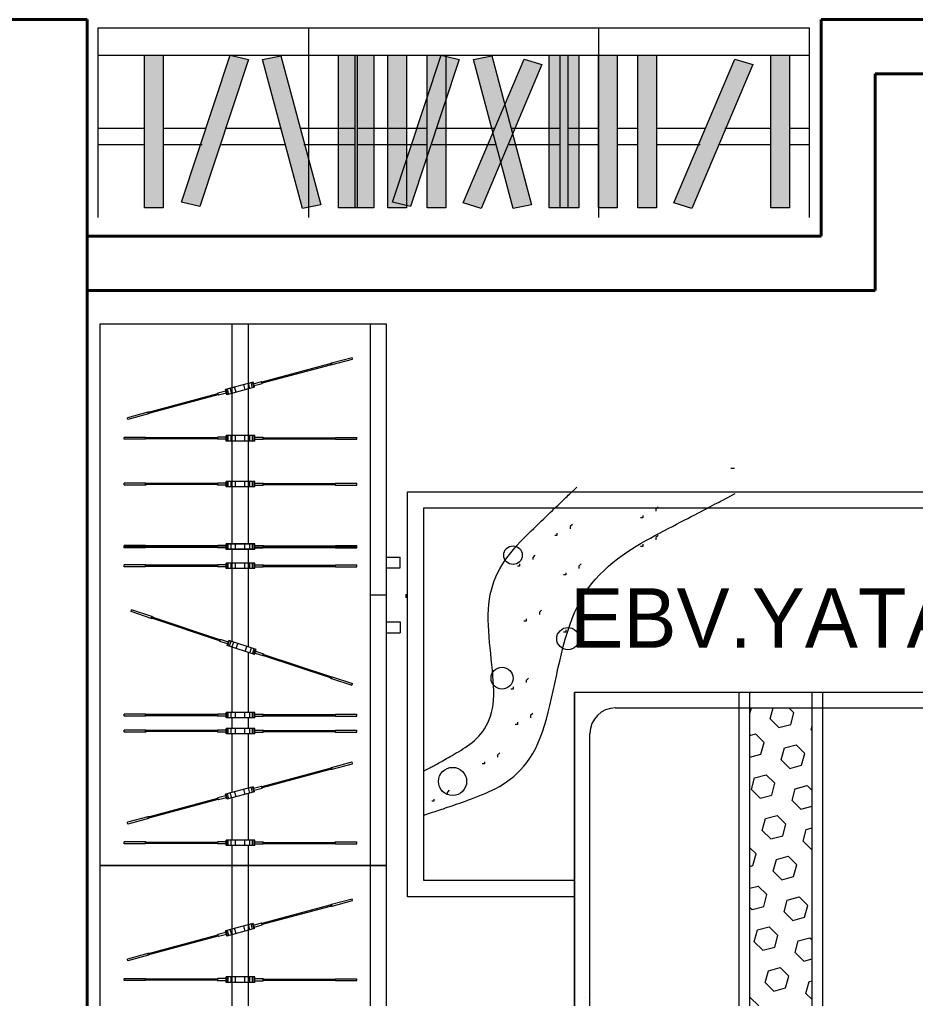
# Model space of a CAD drawing. Header units: millimetres. Extents: x 27 to 3754, y 31 to 1224.
# Drawn here: x 2116.7 to 2282.2, y 407.2 to 588 of the extents above; entities that cross this region are included whole.
import ezdxf

# ---------------------------------------------------------------- set-up
doc = ezdxf.new("R2010")
doc.units = ezdxf.units.MM
for name, color, linetype, lineweight in [('duvar_40', 255, 'Continuous', 40), ('forniture', 253, 'Continuous', 9), ('TEF', 253, 'Continuous', 13), ('yazı', 255, 'Continuous', 20)]:
    doc.layers.add(name, color=color, linetype=linetype, lineweight=lineweight)
doc.styles.get("Standard").update_dxf_attribs({"font": 'EtrFont'})

# ---------------------------------------------------------------- blocks, each defined once
blk = doc.blocks.new('uytr')
at = {"layer": 'TEF'}
for points in [[(5794.01, 9837.89), (5797.47, 9837.89), (5797.47, 9809.64), (5794.01, 9809.64)], [(5809.89, 9837.87), (5813.25, 9837.06), (5804.24, 9809.89), (5800.88, 9810.7)], [(5815.86, 9837.09), (5819.25, 9837.75), (5826.61, 9810.22), (5823.22, 9809.56)], [(5829.87, 9837.89), (5833.32, 9837.89), (5833.32, 9809.64), (5829.87, 9809.64)], [(5838.99, 9837.89), (5842.44, 9837.89), (5842.44, 9809.64), (5838.99, 9809.64)], [(5846.25, 9837.89), (5849.7, 9837.89), (5849.7, 9809.64), (5846.25, 9809.64)], [(5856.2, 9809.57), (5852.9, 9810.59), (5864.15, 9837.14), (5867.45, 9836.12)], [(5870.82, 9837.89), (5874.28, 9837.89), (5874.28, 9809.64), (5870.82, 9809.64)]]:
    blk.add_hatch(color=46, dxfattribs=at).paths.add_polyline_path(points)
for p, q in [((5785.45, 9807.89), (5785.45, 9842.89)), ((5785.45, 9842.89), (5877.95, 9842.89)), ((5877.95, 9807.89), (5877.95, 9842.89)), ((5785.45, 9837.89), (5877.95, 9837.89)), ((5785.45, 9824.39), (5794.01, 9824.39)), ((5797.47, 9824.39), (5805.41, 9824.39)), ((5808.96, 9824.39), (5819.33, 9824.39)), ((5822.85, 9824.39), (5829.87, 9824.39)), ((5833.32, 9824.39), (5838.99, 9824.39)), ((5842.44, 9824.39), (5846.25, 9824.39)), ((5849.7, 9824.39), (5858.69, 9824.39)), ((5862.3, 9824.39), (5870.82, 9824.39)), ((5874.28, 9824.39), (5877.95, 9824.39)), ((5785.45, 9821.39), (5794.01, 9821.39)), ((5797.47, 9821.39), (5804.68, 9821.39)), ((5808.24, 9821.39), (5819.92, 9821.39)), ((5823.44, 9821.39), (5829.87, 9821.39)), ((5833.32, 9821.39), (5838.99, 9821.39)), ((5842.44, 9821.39), (5846.25, 9821.39)), ((5849.7, 9821.39), (5857.77, 9821.39)), ((5861.38, 9821.39), (5870.82, 9821.39)), ((5874.28, 9821.39), (5877.95, 9821.39))]:
    blk.add_line(p, q, dxfattribs=at)
at = {"layer": 'TEF', "flags": 128}
for points in [[(5794.01, 9837.89), (5797.47, 9837.89), (5797.47, 9809.64), (5794.01, 9809.64)], [(5809.89, 9837.87), (5813.25, 9837.06), (5804.24, 9809.89), (5800.88, 9810.7)], [(5815.86, 9837.09), (5819.25, 9837.75), (5826.61, 9810.22), (5823.22, 9809.56)], [(5829.87, 9837.89), (5833.32, 9837.89), (5833.32, 9809.64), (5829.87, 9809.64)], [(5838.99, 9837.89), (5842.44, 9837.89), (5842.44, 9809.64), (5838.99, 9809.64)], [(5846.25, 9837.89), (5849.7, 9837.89), (5849.7, 9809.64), (5846.25, 9809.64)], [(5856.2, 9809.57), (5852.9, 9810.59), (5864.15, 9837.14), (5867.45, 9836.12)], [(5870.82, 9837.89), (5874.28, 9837.89), (5874.28, 9809.64), (5870.82, 9809.64)]]:
    blk.add_lwpolyline(points, close=True, dxfattribs=at)
blk = doc.blocks.new('dolap6')
at = {"layer": 'forniture'}
for p, q in [((707502.678039, 292791.852257), (707502.678039, 292738.852257)), ((707602.678039, 292791.852257), (707502.678039, 292791.852257)), ((707602.678039, 292738.852257), (707602.678039, 292791.852257)), ((707506.695659, 292787.360273), (707507.036229, 292787.360273)), ((707506.695659, 292783.418427), (707506.695659, 292787.360273)), ((707507.036229, 292783.418427), (707507.036229, 292787.360273)), ((707527.354844, 292787.360273), (707527.695414, 292787.360273)), ((707527.354844, 292783.418427), (707527.354844, 292787.360273)), ((707527.695413, 292783.418427), (707527.695413, 292787.360273)), ((707530.286391, 292787.360273), (707530.626961, 292787.360273)), ((707530.286391, 292783.418427), (707530.286391, 292787.360273)), ((707530.626961, 292783.418427), (707530.626961, 292787.360273)), ((707557.881583, 292787.360273), (707558.222153, 292787.360273)), ((707557.881583, 292783.418427), (707557.881583, 292787.360273)), ((707558.222153, 292783.418427), (707558.222153, 292787.360273)), ((707561.371596, 292787.360273), (707561.712166, 292787.360273)), ((707561.371596, 292783.418427), (707561.371596, 292787.360273)), ((707561.464372, 292787.360273), (707561.804942, 292787.360273)), ((707561.464372, 292783.418427), (707561.464372, 292787.360273)), ((707561.712166, 292783.418427), (707561.712166, 292787.360273)), ((707561.804942, 292783.418427), (707561.804942, 292787.360273)), ((707572.97526, 292787.360273), (707573.315829, 292787.360273)), ((707572.97526, 292783.418427), (707572.97526, 292787.360273)), ((707573.31583, 292783.418427), (707573.31583, 292787.360273)), ((707581.434974, 292787.360273), (707581.775544, 292787.360273)), ((707581.434974, 292783.418427), (707581.434974, 292787.360273)), ((707581.775544, 292783.418427), (707581.775544, 292787.360273)), ((707510.350441, 292786.659807), (707510.679374, 292786.748075)), ((707511.372082, 292782.852656), (707510.350441, 292786.659807)), ((707511.701015, 292782.940924), (707510.679374, 292786.748075)), ((707548.344636, 292782.336161), (707549.591157, 292786.075724)), ((707548.667729, 292782.228463), (707549.91425, 292785.968026)), ((707549.591157, 292786.075724), (707549.91425, 292785.968026)), ((707585.089757, 292786.659807), (707585.418689, 292786.748075)), ((707586.111397, 292782.852656), (707585.089757, 292786.659807)), ((707586.44033, 292782.940924), (707585.418689, 292786.748075)), ((707506.695659, 292783.418427), (707507.036229, 292783.418427)), ((707506.764545, 292783.142563), (707506.695659, 292783.418427)), ((707506.764545, 292783.142563), (707506.967343, 292783.142563)), ((707506.764545, 292770.135557), (707506.764545, 292783.142563)), ((707506.967343, 292783.142563), (707506.848394, 292783.142563)), ((707506.967343, 292783.142563), (707507.036229, 292783.418427)), ((707506.967343, 292770.135557), (707506.967343, 292783.142563)), ((707511.372082, 292782.852656), (707511.701015, 292782.940924)), ((707511.510112, 292782.604072), (707511.372082, 292782.852656)), ((707511.510112, 292782.604072), (707511.705981, 292782.656632)), ((707514.881245, 292770.041522), (707511.510112, 292782.604072)), ((707511.705981, 292782.656632), (707511.591096, 292782.625803)), ((707511.70598, 292782.656632), (707511.701015, 292782.940924)), ((707515.077114, 292770.094083), (707511.70598, 292782.656632)), ((707527.354844, 292783.418427), (707527.695414, 292783.418427)), ((707527.423729, 292783.142563), (707527.354844, 292783.418427)), ((707527.423729, 292770.135557), (707527.423729, 292783.142563)), ((707527.42373, 292783.142563), (707527.626528, 292783.142563)), ((707527.626528, 292783.142563), (707527.507579, 292783.142563)), ((707527.626528, 292783.142563), (707527.695413, 292783.418427)), ((707527.626528, 292770.135557), (707527.626528, 292783.142563)), ((707530.286391, 292783.418427), (707530.626961, 292783.418427)), ((707530.355277, 292783.142563), (707530.286391, 292783.418427)), ((707530.355277, 292783.142563), (707530.558075, 292783.142563)), ((707530.355277, 292770.135557), (707530.355277, 292783.142563)), ((707530.558075, 292783.142563), (707530.439126, 292783.142563)), ((707530.558075, 292783.142563), (707530.626961, 292783.418427)), ((707530.558075, 292770.135557), (707530.558075, 292783.142563)), ((707544.209574, 292769.71314), (707548.322751, 292782.052669)), ((707544.401965, 292769.64901), (707548.515142, 292781.988539)), ((707548.322751, 292782.052669), (707548.344636, 292782.336161)), ((707548.322751, 292782.052669), (707548.515142, 292781.988539)), ((707548.344636, 292782.33616), (707548.667729, 292782.228463)), ((707548.515142, 292781.988539), (707548.402297, 292782.026154)), ((707548.515142, 292781.988539), (707548.667729, 292782.228463)), ((707557.881583, 292783.418427), (707558.222153, 292783.418427)), ((707557.950469, 292783.142563), (707557.881583, 292783.418427)), ((707557.950469, 292783.142563), (707558.153267, 292783.142563)), ((707557.950469, 292770.135557), (707557.950469, 292783.142563)), ((707558.153267, 292783.142563), (707558.034318, 292783.142563)), ((707558.153267, 292783.142563), (707558.222153, 292783.418427)), ((707558.153267, 292770.135557), (707558.153267, 292783.142563)), ((707561.371596, 292783.418427), (707561.712166, 292783.418427)), ((707561.440482, 292783.142563), (707561.371596, 292783.418427)), ((707561.440482, 292783.142563), (707561.64328, 292783.142563)), ((707561.440482, 292770.135557), (707561.440482, 292783.142563)), ((707561.464372, 292783.418427), (707561.804942, 292783.418427)), ((707561.533258, 292783.142563), (707561.464372, 292783.418427)), ((707561.64328, 292783.142563), (707561.524331, 292783.142563)), ((707561.533258, 292783.142563), (707561.736056, 292783.142563)), ((707561.533258, 292770.135557), (707561.533258, 292783.142563)), ((707561.736056, 292783.142563), (707561.617107, 292783.142563)), ((707561.64328, 292783.142563), (707561.712166, 292783.418427)), ((707561.64328, 292770.135557), (707561.64328, 292783.142563)), ((707561.736056, 292783.142563), (707561.804942, 292783.418427)), ((707561.736056, 292770.135557), (707561.736056, 292783.142563)), ((707572.97526, 292783.418427), (707573.31583, 292783.418427)), ((707573.044146, 292783.142563), (707572.97526, 292783.418427)), ((707573.044146, 292783.142563), (707573.246944, 292783.142563)), ((707573.044146, 292770.135557), (707573.044146, 292783.142563)), ((707573.246944, 292783.142563), (707573.127995, 292783.142563)), ((707573.246944, 292783.142563), (707573.31583, 292783.418427)), ((707573.246944, 292770.135557), (707573.246944, 292783.142563)), ((707581.434974, 292783.418427), (707581.775544, 292783.418427)), ((707581.50386, 292783.142563), (707581.434974, 292783.418427)), ((707581.50386, 292783.142563), (707581.706658, 292783.142563)), ((707581.50386, 292770.135557), (707581.50386, 292783.142563)), ((707581.706658, 292783.142563), (707581.587709, 292783.142563)), ((707581.706658, 292783.142563), (707581.775544, 292783.418427)), ((707581.706658, 292770.135557), (707581.706658, 292783.142563)), ((707586.111397, 292782.852656), (707586.44033, 292782.940924)), ((707586.249427, 292782.604072), (707586.111397, 292782.852656)), ((707586.249427, 292782.604072), (707586.445296, 292782.656632)), ((707589.620561, 292770.041522), (707586.249427, 292782.604072)), ((707586.445296, 292782.656632), (707586.330411, 292782.625803)), ((707586.445296, 292782.656632), (707586.44033, 292782.940924)), ((707589.816429, 292770.094083), (707586.445296, 292782.656632)), ((707506.680627, 292770.033541), (707506.764545, 292770.135557)), ((707506.680627, 292770.033541), (707507.051261, 292770.033541)), ((707506.680627, 292768.508306), (707506.680627, 292770.033541)), ((707506.764545, 292770.135557), (707506.967343, 292770.135557)), ((707507.051261, 292770.033541), (707506.967343, 292770.135557)), ((707507.051261, 292768.508306), (707507.051261, 292770.033541)), ((707514.826635, 292769.921242), (707514.881245, 292770.041522)), ((707514.826635, 292769.921242), (707515.184605, 292770.017302)), ((707515.221943, 292768.448124), (707514.826635, 292769.921242)), ((707514.881245, 292770.041522), (707515.077114, 292770.094083)), ((707515.184605, 292770.017302), (707515.077114, 292770.094083)), ((707515.579912, 292768.544185), (707515.184605, 292770.017302)), ((707527.339811, 292770.033541), (707527.423729, 292770.135557)), ((707527.339811, 292770.033541), (707527.710446, 292770.033541)), ((707527.339811, 292768.508306), (707527.339811, 292770.033541)), ((707527.42373, 292770.135557), (707527.626528, 292770.135557)), ((707527.710446, 292770.033541), (707527.626528, 292770.135557)), ((707527.710446, 292768.508306), (707527.710446, 292770.033541)), ((707530.271359, 292770.033541), (707530.355277, 292770.135557)), ((707530.271359, 292770.033541), (707530.641993, 292770.033541)), ((707530.271359, 292768.508306), (707530.271359, 292770.033541)), ((707530.355277, 292770.135557), (707530.558075, 292770.135557)), ((707530.641993, 292770.033541), (707530.558075, 292770.135557)), ((707530.641993, 292768.508306), (707530.641993, 292770.033541)), ((707543.61538, 292768.195931), (707544.097702, 292769.642896)), ((707543.966995, 292768.078726), (707544.449317, 292769.525691)), ((707544.097702, 292769.642896), (707544.209574, 292769.71314)), ((707544.097702, 292769.642896), (707544.449317, 292769.525691)), ((707544.209574, 292769.71314), (707544.401965, 292769.64901)), ((707544.449317, 292769.525691), (707544.401965, 292769.64901)), ((707557.866551, 292770.033541), (707557.950469, 292770.135557)), ((707557.866551, 292770.033541), (707558.237185, 292770.033541)), ((707557.866551, 292768.508306), (707557.866551, 292770.033541)), ((707557.950469, 292770.135557), (707558.153267, 292770.135557)), ((707558.237185, 292770.033541), (707558.153267, 292770.135557)), ((707558.237185, 292768.508306), (707558.237185, 292770.033541)), ((707561.356564, 292770.033541), (707561.440482, 292770.135557)), ((707561.356564, 292770.033541), (707561.727198, 292770.033541)), ((707561.356564, 292768.508306), (707561.356564, 292770.033541)), ((707561.440482, 292770.135557), (707561.64328, 292770.135557)), ((707561.44934, 292770.033541), (707561.533258, 292770.135557)), ((707561.44934, 292770.033541), (707561.819974, 292770.033541)), ((707561.44934, 292768.508306), (707561.44934, 292770.033541)), ((707561.533258, 292770.135557), (707561.736056, 292770.135557)), ((707561.727198, 292770.033541), (707561.64328, 292770.135557)), ((707561.727198, 292768.508306), (707561.727198, 292770.033541)), ((707561.819974, 292770.033541), (707561.736056, 292770.135557)), ((707561.819974, 292768.508306), (707561.819974, 292770.033541)), ((707572.960227, 292770.033541), (707573.044146, 292770.135557)), ((707572.960227, 292770.033541), (707573.330862, 292770.033541)), ((707572.960227, 292768.508306), (707572.960227, 292770.033541)), ((707573.044146, 292770.135557), (707573.246944, 292770.135557)), ((707573.330862, 292770.033541), (707573.246944, 292770.135557)), ((707573.330862, 292768.508306), (707573.330862, 292770.033541)), ((707581.419942, 292770.033541), (707581.50386, 292770.135557)), ((707581.419942, 292770.033541), (707581.790576, 292770.033541)), ((707581.419942, 292768.508306), (707581.419942, 292770.033541)), ((707581.50386, 292770.135557), (707581.706658, 292770.135557)), ((707581.790576, 292770.033541), (707581.706658, 292770.135557)), ((707581.790576, 292768.508306), (707581.790576, 292770.033541)), ((707589.56595, 292769.921242), (707589.620561, 292770.041522)), ((707589.961258, 292768.448124), (707589.56595, 292769.921242)), ((707589.565951, 292769.921242), (707589.92392, 292770.017302)), ((707589.620561, 292770.041522), (707589.816429, 292770.094083)), ((707589.92392, 292770.017302), (707589.816429, 292770.094083)), ((707590.319228, 292768.544185), (707589.92392, 292770.017302)), ((707506.365944, 292763.21224), (707506.365944, 292768.508306)), ((707506.365944, 292768.508306), (707507.365944, 292768.508306)), ((707506.365944, 292768.508306), (707507.365944, 292768.508306)), ((707506.365944, 292768.401323), (707507.365944, 292768.401323)), ((707506.365944, 292768.103043), (707507.365944, 292768.103043)), ((707506.365944, 292767.590669), (707507.365944, 292767.590669)), ((707507.365944, 292763.21224), (707507.365944, 292768.508306)), ((707514.918013, 292768.366566), (707515.883842, 292768.625744)), ((707514.918013, 292768.366566), (707515.883842, 292768.625744)), ((707516.290638, 292763.251469), (707514.918013, 292768.366566)), ((707514.945741, 292768.263238), (707515.91157, 292768.522416)), ((707515.023048, 292767.975151), (707515.988878, 292768.234329)), ((707515.155844, 292767.480285), (707516.121674, 292767.739463)), ((707517.256468, 292763.510647), (707515.883842, 292768.625744)), ((707527.025129, 292768.508306), (707528.025129, 292768.508306)), ((707527.025129, 292768.508306), (707528.025129, 292768.508306)), ((707527.025129, 292763.21224), (707527.025129, 292768.508306)), ((707527.025129, 292768.401323), (707528.025129, 292768.401323)), ((707527.025129, 292768.103043), (707528.025129, 292768.103043)), ((707527.025129, 292767.590669), (707528.025129, 292767.590669)), ((707528.025129, 292763.21224), (707528.025129, 292768.508306)), ((707529.956676, 292763.21224), (707529.956676, 292768.508306)), ((707529.956676, 292768.508306), (707530.956676, 292768.508306)), ((707529.956676, 292768.508306), (707530.956676, 292768.508306)), ((707529.956676, 292768.401323), (707530.956676, 292768.401323)), ((707529.956676, 292768.103043), (707530.956676, 292768.103043)), ((707529.956676, 292767.590669), (707530.956676, 292767.590669)), ((707530.956676, 292763.21224), (707530.956676, 292768.508306)), ((707541.642083, 292763.271153), (707543.316846, 292768.295442)), ((707542.590766, 292762.954926), (707544.265529, 292767.979215)), ((707543.026664, 292767.424896), (707543.975347, 292767.108668)), ((707543.188691, 292767.910976), (707544.137374, 292767.594748)), ((707543.283015, 292768.193949), (707544.231698, 292767.877721)), ((707543.316846, 292768.295442), (707544.265529, 292767.979215)), ((707543.316846, 292768.295442), (707544.265529, 292767.979215)), ((707557.551868, 292768.508306), (707558.551868, 292768.508306)), ((707557.551868, 292768.508306), (707558.551868, 292768.508306)), ((707557.551868, 292763.21224), (707557.551868, 292768.508306)), ((707557.551868, 292768.401323), (707558.551868, 292768.401323)), ((707557.551868, 292768.103043), (707558.551868, 292768.103043)), ((707557.551868, 292767.590669), (707558.551868, 292767.590669)), ((707558.551868, 292763.21224), (707558.551868, 292768.508306)), ((707561.041881, 292768.508306), (707562.041881, 292768.508306)), ((707561.041881, 292768.508306), (707562.041881, 292768.508306)), ((707561.041881, 292763.21224), (707561.041881, 292768.508306)), ((707561.041881, 292768.401323), (707562.041881, 292768.401323)), ((707561.041881, 292768.103043), (707562.041881, 292768.103043)), ((707561.041881, 292767.590669), (707562.041881, 292767.590669)), ((707561.134657, 292763.21224), (707561.134657, 292768.508306)), ((707561.134657, 292768.508306), (707562.134657, 292768.508306)), ((707561.134657, 292768.508306), (707562.134657, 292768.508306)), ((707561.134657, 292768.401323), (707562.134657, 292768.401323)), ((707561.134657, 292768.103043), (707562.134657, 292768.103043)), ((707561.134657, 292767.590669), (707562.134657, 292767.590669)), ((707562.041881, 292763.21224), (707562.041881, 292768.508306)), ((707562.134657, 292763.21224), (707562.134657, 292768.508306)), ((707572.645545, 292763.21224), (707572.645545, 292768.508306)), ((707572.645545, 292768.508306), (707573.645545, 292768.508306)), ((707572.645545, 292768.508306), (707573.645545, 292768.508306)), ((707572.645545, 292768.401323), (707573.645545, 292768.401323)), ((707572.645545, 292768.103043), (707573.645545, 292768.103043)), ((707572.645545, 292767.590669), (707573.645545, 292767.590669)), ((707573.645545, 292763.21224), (707573.645545, 292768.508306)), ((707581.105259, 292763.21224), (707581.105259, 292768.508306)), ((707581.105259, 292768.508306), (707582.105259, 292768.508306)), ((707581.105259, 292768.508306), (707582.105259, 292768.508306)), ((707581.105259, 292768.401323), (707582.105259, 292768.401323)), ((707581.105259, 292768.103043), (707582.105259, 292768.103043)), ((707581.105259, 292767.590669), (707582.105259, 292767.590669)), ((707582.105259, 292763.21224), (707582.105259, 292768.508306)), ((707589.657328, 292768.366566), (707590.623158, 292768.625744)), ((707589.657328, 292768.366566), (707590.623158, 292768.625744)), ((707591.029953, 292763.251469), (707589.657328, 292768.366566)), ((707589.685056, 292768.263238), (707590.650886, 292768.522416)), ((707589.762364, 292767.975151), (707590.728193, 292768.234329)), ((707589.89516, 292767.480285), (707590.860989, 292767.739463)), ((707591.995783, 292763.510647), (707590.623158, 292768.625744)), ((707502.678039, 292767.360273), (707506.365944, 292767.360273)), ((707506.365944, 292766.75275), (707507.365944, 292766.75275)), ((707507.365944, 292767.360273), (707515.188049, 292767.360273)), ((707515.373015, 292766.670998), (707516.338844, 292766.930176)), ((707516.223429, 292767.360273), (707527.025129, 292767.360273)), ((707527.025129, 292766.75275), (707528.025129, 292766.75275)), ((707528.025129, 292767.360273), (707529.956676, 292767.360273)), ((707529.956676, 292766.75275), (707530.956676, 292766.75275)), ((707530.956676, 292767.360273), (707543.005123, 292767.360273)), ((707542.761691, 292766.629976), (707543.710374, 292766.313748)), ((707544.059216, 292767.360273), (707557.551868, 292767.360273)), ((707557.446752, 292767.360273), (707561.134657, 292767.360273)), ((707557.551868, 292766.75275), (707558.551868, 292766.75275)), ((707558.551868, 292767.360273), (707561.041881, 292767.360273)), ((707561.041881, 292766.75275), (707562.041881, 292766.75275)), ((707561.134657, 292766.75275), (707562.134657, 292766.75275)), ((707562.041881, 292767.360273), (707602.678039, 292767.360273)), ((707562.134657, 292767.360273), (707569.956763, 292767.360273)), ((707568.957639, 292767.360273), (707572.645544, 292767.360273)), ((707572.645545, 292766.75275), (707573.645545, 292766.75275)), ((707573.645544, 292767.360273), (707581.46765, 292767.360273)), ((707577.417354, 292767.360273), (707581.105259, 292767.360273)), ((707581.105259, 292766.75275), (707582.105259, 292766.75275)), ((707582.105259, 292767.360273), (707589.927365, 292767.360273)), ((707590.11233, 292766.670998), (707591.07816, 292766.930176)), ((707502.678039, 292764.360273), (707506.365944, 292764.360273)), ((707506.365944, 292765.019701), (707507.365944, 292765.019701)), ((707506.365944, 292764.129877), (707507.365944, 292764.129877)), ((707507.365944, 292764.360273), (707515.993093, 292764.360273)), ((707515.822184, 292764.997168), (707516.788013, 292765.256346)), ((707516.052807, 292764.13775), (707517.018636, 292764.396928)), ((707516.185603, 292763.642884), (707517.151432, 292763.902062)), ((707517.028472, 292764.360273), (707527.025129, 292764.360273)), ((707527.025129, 292765.019701), (707528.025129, 292765.019701)), ((707527.025129, 292764.129877), (707528.025129, 292764.129877)), ((707528.025129, 292764.360273), (707529.956676, 292764.360273)), ((707529.956676, 292765.019701), (707530.956676, 292765.019701)), ((707529.956676, 292764.129877), (707530.956676, 292764.129877)), ((707530.956676, 292764.360273), (707542.005123, 292764.360273)), ((707541.932265, 292764.1417), (707542.880949, 292763.825472)), ((707542.213652, 292764.985861), (707543.162336, 292764.669634)), ((707543.059215, 292764.360273), (707557.551868, 292764.360273)), ((707557.446752, 292764.360273), (707561.134657, 292764.360273)), ((707557.551868, 292765.019701), (707558.551868, 292765.019701)), ((707557.551868, 292764.129877), (707558.551868, 292764.129877)), ((707558.551868, 292764.360273), (707561.041881, 292764.360273)), ((707561.041881, 292765.019701), (707562.041881, 292765.019701)), ((707561.041881, 292764.129877), (707562.041881, 292764.129877)), ((707561.134657, 292765.019701), (707562.134657, 292765.019701)), ((707561.134657, 292764.129877), (707562.134657, 292764.129877)), ((707562.041881, 292764.360273), (707602.678039, 292764.360273)), ((707562.134657, 292764.360273), (707570.761806, 292764.360273)), ((707568.957639, 292764.360273), (707572.645544, 292764.360273)), ((707572.645545, 292765.019701), (707573.645545, 292765.019701)), ((707572.645545, 292764.129877), (707573.645545, 292764.129877)), ((707573.645544, 292764.360273), (707582.272694, 292764.360273)), ((707577.417354, 292764.360273), (707581.105259, 292764.360273)), ((707581.105259, 292765.019701), (707582.105259, 292765.019701)), ((707581.105259, 292764.129877), (707582.105259, 292764.129877)), ((707582.105259, 292764.360273), (707590.732408, 292764.360273)), ((707590.561499, 292764.997168), (707591.527328, 292765.256346)), ((707590.792122, 292764.13775), (707591.757952, 292764.396928)), ((707590.924918, 292763.642884), (707591.890748, 292763.902062)), ((707506.365944, 292763.617503), (707507.365944, 292763.617503)), ((707506.365944, 292763.319223), (707507.365944, 292763.319223)), ((707506.365944, 292763.21224), (707507.365944, 292763.21224)), ((707506.680627, 292763.21224), (707506.680627, 292761.687005)), ((707507.051261, 292763.21224), (707507.051261, 292761.687005)), ((707516.26291, 292763.354797), (707517.22874, 292763.613975)), ((707516.290638, 292763.251469), (707517.256468, 292763.510647)), ((707516.594568, 292763.333028), (707516.989876, 292761.859911)), ((707516.952538, 292763.429088), (707517.347845, 292761.955971)), ((707516.989876, 292761.859911), (707517.347845, 292761.955971)), ((707517.347845, 292761.955971), (707517.293235, 292761.835691)), ((707527.025129, 292763.617503), (707528.025129, 292763.617503)), ((707527.025129, 292763.319223), (707528.025129, 292763.319223)), ((707527.025129, 292763.21224), (707528.025129, 292763.21224)), ((707527.339811, 292763.21224), (707527.339811, 292761.687005)), ((707527.710446, 292763.21224), (707527.710446, 292761.687005)), ((707529.956676, 292763.617503), (707530.956676, 292763.617503)), ((707529.956676, 292763.319223), (707530.956676, 292763.319223)), ((707529.956676, 292763.21224), (707530.956676, 292763.21224)), ((707530.271359, 292763.21224), (707530.271359, 292761.687005)), ((707530.641993, 292763.21224), (707530.641993, 292761.687005)), ((707541.940617, 292763.171642), (707541.458296, 292761.724677)), ((707541.642083, 292763.271153), (707542.590766, 292762.954926)), ((707541.675914, 292763.372647), (707542.624597, 292763.056419)), ((707541.770238, 292763.65562), (707542.718922, 292763.339392)), ((707542.292232, 292763.054437), (707541.80991, 292761.607472)), ((707557.551868, 292763.617503), (707558.551868, 292763.617503)), ((707557.551868, 292763.319223), (707558.551868, 292763.319223)), ((707557.551868, 292763.21224), (707558.551868, 292763.21224)), ((707557.866551, 292763.21224), (707557.866551, 292761.687005)), ((707558.237185, 292763.21224), (707558.237185, 292761.687005)), ((707561.041881, 292763.617503), (707562.041881, 292763.617503)), ((707561.041881, 292763.319223), (707562.041881, 292763.319223)), ((707561.041881, 292763.21224), (707562.041881, 292763.21224)), ((707561.134657, 292763.617503), (707562.134657, 292763.617503)), ((707561.134657, 292763.319223), (707562.134657, 292763.319223)), ((707561.134657, 292763.21224), (707562.134657, 292763.21224)), ((707561.356564, 292763.21224), (707561.356564, 292761.687005)), ((707561.44934, 292763.21224), (707561.44934, 292761.687005)), ((707561.727198, 292763.21224), (707561.727198, 292761.687005)), ((707561.819974, 292763.21224), (707561.819974, 292761.687005)), ((707572.645545, 292763.617503), (707573.645545, 292763.617503)), ((707572.645545, 292763.319223), (707573.645545, 292763.319223)), ((707572.645545, 292763.21224), (707573.645545, 292763.21224)), ((707572.960227, 292763.21224), (707572.960227, 292761.687005)), ((707573.330862, 292763.21224), (707573.330862, 292761.687005)), ((707581.105259, 292763.617503), (707582.105259, 292763.617503)), ((707581.105259, 292763.319223), (707582.105259, 292763.319223)), ((707581.105259, 292763.21224), (707582.105259, 292763.21224)), ((707581.419942, 292763.21224), (707581.419942, 292761.687005)), ((707581.790576, 292763.21224), (707581.790576, 292761.687005)), ((707591.002226, 292763.354797), (707591.968055, 292763.613975)), ((707591.029953, 292763.251469), (707591.995783, 292763.510647)), ((707591.333883, 292763.333028), (707591.729191, 292761.859911)), ((707591.691853, 292763.429088), (707592.087161, 292761.955971)), ((707591.729191, 292761.859911), (707592.087161, 292761.955971)), ((707592.087161, 292761.955971), (707592.032551, 292761.835691)), ((707506.680627, 292761.687005), (707507.051261, 292761.687005)), ((707506.680627, 292761.687005), (707506.764545, 292761.584989)), ((707506.764545, 292761.584989), (707506.967343, 292761.584989)), ((707506.764545, 292761.584989), (707506.764545, 292748.577983)), ((707507.051261, 292761.687005), (707506.967343, 292761.584989)), ((707506.967343, 292761.584989), (707506.967343, 292748.577983)), ((707516.989876, 292761.859911), (707517.097367, 292761.78313)), ((707517.097367, 292761.78313), (707517.293235, 292761.835691)), ((707517.097367, 292761.78313), (707520.4685, 292749.22058)), ((707517.293235, 292761.835691), (707520.664368, 292749.273141)), ((707527.339811, 292761.687005), (707527.710446, 292761.687005)), ((707527.339811, 292761.687005), (707527.423729, 292761.584989)), ((707527.423729, 292761.584989), (707527.423729, 292748.577983)), ((707527.42373, 292761.584989), (707527.626528, 292761.584989)), ((707527.710446, 292761.687005), (707527.626528, 292761.584989)), ((707527.626528, 292761.584989), (707527.626528, 292748.577983)), ((707530.271359, 292761.687005), (707530.641993, 292761.687005)), ((707530.271359, 292761.687005), (707530.355277, 292761.584989)), ((707530.355277, 292761.584989), (707530.558075, 292761.584989)), ((707530.355277, 292761.584989), (707530.355277, 292748.577983)), ((707530.641993, 292761.687005), (707530.558075, 292761.584989)), ((707530.558075, 292761.584989), (707530.558075, 292748.577983)), ((707541.505647, 292761.601358), (707537.392471, 292749.261829)), ((707541.698038, 292761.537228), (707537.584862, 292749.197699)), ((707541.458296, 292761.724677), (707541.80991, 292761.607472)), ((707541.458296, 292761.724677), (707541.505647, 292761.601358)), ((707541.505647, 292761.601358), (707541.698038, 292761.537228)), ((707541.80991, 292761.607472), (707541.698038, 292761.537228)), ((707557.866551, 292761.687005), (707558.237185, 292761.687005)), ((707557.866551, 292761.687005), (707557.950469, 292761.584989)), ((707557.950469, 292761.584989), (707558.153267, 292761.584989)), ((707557.950469, 292761.584989), (707557.950469, 292748.577983)), ((707558.237185, 292761.687005), (707558.153267, 292761.584989)), ((707558.153267, 292761.584989), (707558.153267, 292748.577983)), ((707561.356564, 292761.687005), (707561.727198, 292761.687005)), ((707561.356564, 292761.687005), (707561.440482, 292761.584989)), ((707561.440482, 292761.584989), (707561.64328, 292761.584989)), ((707561.440482, 292761.584989), (707561.440482, 292748.577983)), ((707561.44934, 292761.687005), (707561.819974, 292761.687005)), ((707561.44934, 292761.687005), (707561.533258, 292761.584989)), ((707561.533258, 292761.584989), (707561.736056, 292761.584989)), ((707561.533258, 292761.584989), (707561.533258, 292748.577983)), ((707561.727198, 292761.687005), (707561.64328, 292761.584989)), ((707561.64328, 292761.584989), (707561.64328, 292748.577983)), ((707561.819974, 292761.687005), (707561.736056, 292761.584989)), ((707561.736056, 292761.584989), (707561.736056, 292748.577983)), ((707572.960227, 292761.687005), (707573.330862, 292761.687005)), ((707572.960227, 292761.687005), (707573.044146, 292761.584989)), ((707573.044146, 292761.584989), (707573.246944, 292761.584989)), ((707573.044146, 292761.584989), (707573.044146, 292748.577983)), ((707573.330862, 292761.687005), (707573.246944, 292761.584989)), ((707573.246944, 292761.584989), (707573.246944, 292748.577983)), ((707581.419942, 292761.687005), (707581.790576, 292761.687005)), ((707581.419942, 292761.687005), (707581.50386, 292761.584989)), ((707581.50386, 292761.584989), (707581.706658, 292761.584989)), ((707581.50386, 292761.584989), (707581.50386, 292748.577983)), ((707581.790576, 292761.687005), (707581.706658, 292761.584989)), ((707581.706658, 292761.584989), (707581.706658, 292748.577983)), ((707591.729191, 292761.859911), (707591.836682, 292761.78313)), ((707591.836682, 292761.78313), (707592.032551, 292761.835691)), ((707591.836682, 292761.78313), (707595.207815, 292749.22058)), ((707592.032551, 292761.835691), (707595.403684, 292749.273141)), ((707506.764545, 292748.577983), (707506.695659, 292748.302119)), ((707506.695659, 292748.302119), (707507.036229, 292748.302119)), ((707506.695659, 292748.302119), (707506.695659, 292744.360273)), ((707506.764545, 292748.577983), (707506.967343, 292748.577983)), ((707506.967343, 292748.577983), (707506.848394, 292748.577983)), ((707506.967343, 292748.577983), (707507.036229, 292748.302119)), ((707507.036229, 292748.302119), (707507.036229, 292744.360273)), ((707520.4685, 292749.22058), (707520.664368, 292749.273141)), ((707520.4685, 292749.22058), (707520.473466, 292748.936289)), ((707520.473466, 292748.936289), (707520.802399, 292749.024557)), ((707520.473466, 292748.936289), (707521.495107, 292745.129138)), ((707520.664368, 292749.273141), (707520.549484, 292749.242312)), ((707520.664368, 292749.273141), (707520.802398, 292749.024557)), ((707520.802398, 292749.024557), (707521.824039, 292745.217406)), ((707527.423729, 292748.577983), (707527.354844, 292748.302119)), ((707527.354844, 292748.302119), (707527.695414, 292748.302119)), ((707527.354844, 292748.302119), (707527.354844, 292744.360273)), ((707527.42373, 292748.577983), (707527.626528, 292748.577983)), ((707527.626528, 292748.577983), (707527.507579, 292748.577983)), ((707527.626528, 292748.577983), (707527.695413, 292748.302119)), ((707527.695413, 292748.302119), (707527.695413, 292744.360273)), ((707530.355277, 292748.577983), (707530.286391, 292748.302119)), ((707530.286391, 292748.302119), (707530.626961, 292748.302119)), ((707530.286391, 292748.302119), (707530.286391, 292744.360273)), ((707530.355277, 292748.577983), (707530.558075, 292748.577983)), ((707530.558075, 292748.577983), (707530.439126, 292748.577983)), ((707530.558075, 292748.577983), (707530.626961, 292748.302119)), ((707530.626961, 292748.302119), (707530.626961, 292744.360273)), ((707537.239884, 292749.021905), (707535.993363, 292745.282342)), ((707537.562977, 292748.914208), (707536.316456, 292745.174644)), ((707537.392471, 292749.261829), (707537.239884, 292749.021905)), ((707537.239884, 292749.021905), (707537.562977, 292748.914208)), ((707537.392471, 292749.261829), (707537.584862, 292749.197699)), ((707537.584862, 292749.197699), (707537.472017, 292749.235314)), ((707537.584862, 292749.197699), (707537.562977, 292748.914208)), ((707557.950469, 292748.577983), (707557.881583, 292748.302119)), ((707557.881583, 292748.302119), (707558.222153, 292748.302119)), ((707557.881583, 292748.302119), (707557.881583, 292744.360273)), ((707557.950469, 292748.577983), (707558.153267, 292748.577983)), ((707558.153267, 292748.577983), (707558.034318, 292748.577983)), ((707558.153267, 292748.577983), (707558.222153, 292748.302119)), ((707558.222153, 292748.302119), (707558.222153, 292744.360273)), ((707561.440482, 292748.577983), (707561.371596, 292748.302119)), ((707561.371596, 292748.302119), (707561.712166, 292748.302119)), ((707561.371596, 292748.302119), (707561.371596, 292744.360273)), ((707561.440482, 292748.577983), (707561.64328, 292748.577983)), ((707561.533258, 292748.577983), (707561.464372, 292748.302119)), ((707561.464372, 292748.302119), (707561.804942, 292748.302119)), ((707561.464372, 292748.302119), (707561.464372, 292744.360273)), ((707561.64328, 292748.577983), (707561.524331, 292748.577983)), ((707561.533258, 292748.577983), (707561.736056, 292748.577983)), ((707561.736056, 292748.577983), (707561.617107, 292748.577983)), ((707561.64328, 292748.577983), (707561.712166, 292748.302119)), ((707561.712166, 292748.302119), (707561.712166, 292744.360273)), ((707561.736056, 292748.577983), (707561.804942, 292748.302119)), ((707561.804942, 292748.302119), (707561.804942, 292744.360273)), ((707573.044146, 292748.577983), (707572.97526, 292748.302119)), ((707572.97526, 292748.302119), (707573.31583, 292748.302119)), ((707572.97526, 292748.302119), (707572.97526, 292744.360273)), ((707573.044146, 292748.577983), (707573.246944, 292748.577983)), ((707573.246944, 292748.577983), (707573.127995, 292748.577983)), ((707573.246944, 292748.577983), (707573.31583, 292748.302119)), ((707573.31583, 292748.302119), (707573.31583, 292744.360273)), ((707581.50386, 292748.577983), (707581.434974, 292748.302119)), ((707581.434974, 292748.302119), (707581.775544, 292748.302119)), ((707581.434974, 292748.302119), (707581.434974, 292744.360273)), ((707581.50386, 292748.577983), (707581.706658, 292748.577983)), ((707581.706658, 292748.577983), (707581.587709, 292748.577983)), ((707581.706658, 292748.577983), (707581.775544, 292748.302119)), ((707581.775544, 292748.302119), (707581.775544, 292744.360273)), ((707595.207815, 292749.22058), (707595.403684, 292749.273141)), ((707595.207815, 292749.22058), (707595.212781, 292748.936289)), ((707595.212781, 292748.936289), (707595.541714, 292749.024557)), ((707595.212781, 292748.936289), (707596.234422, 292745.129138)), ((707595.403684, 292749.273141), (707595.288799, 292749.242312)), ((707595.403684, 292749.273141), (707595.541714, 292749.024557)), ((707595.541714, 292749.024557), (707596.563355, 292745.217406)), ((707506.695659, 292744.360273), (707507.036229, 292744.360273)), ((707521.495107, 292745.129138), (707521.824039, 292745.217406)), ((707527.354844, 292744.360273), (707527.695414, 292744.360273)), ((707530.286391, 292744.360273), (707530.626961, 292744.360273)), ((707535.993363, 292745.282342), (707536.316456, 292745.174644)), ((707557.881583, 292744.360273), (707558.222153, 292744.360273)), ((707561.371596, 292744.360273), (707561.712166, 292744.360273)), ((707561.464372, 292744.360273), (707561.804942, 292744.360273)), ((707572.97526, 292744.360273), (707573.31583, 292744.360273)), ((707581.434974, 292744.360273), (707581.775544, 292744.360273)), ((707596.234422, 292745.129138), (707596.563355, 292745.217406)), ((707502.678039, 292741.852257), (707602.678039, 292741.852257)), ((707552.678039, 292741.852257), (707552.678039, 292738.852257)), ((707502.678039, 292738.852257), (707602.678039, 292738.852257)), ((707545.678039, 292738.852257), (707545.678039, 292736.355811)), ((707547.678039, 292738.852257), (707547.678039, 292736.355811)), ((707557.678039, 292738.852257), (707557.678039, 292736.355811)), ((707559.678039, 292738.852257), (707559.678039, 292736.355811)), ((707547.678039, 292736.355811), (707545.678039, 292736.355811)), ((707557.678039, 292736.355811), (707559.678039, 292736.355811))]:
    blk.add_line(p, q, dxfattribs=at)
blk = doc.blocks.new('ıu')
at = {"layer": 'forniture'}
for p, q in [((17547.017559, 12661.070401), (17547.712835, 12661.070401)), ((17487.322519, 12581.902031), (17487.322519, 12656.733964)), ((17487.322519, 12656.733964), (17735.268017, 12656.733964)), ((17490.322519, 12584.902031), (17490.322519, 12653.733964)), ((17490.322519, 12653.733964), (17732.268017, 12653.733964)), ((17533.605019, 12653.937357), (17533.198904, 12653.53154)), ((17533.198904, 12653.53154), (17533.198904, 12653.125722)), ((17530.76231, 12651.90827), (17530.356194, 12651.90827)), ((17530.76231, 12652.314087), (17530.76231, 12651.90827)), ((17517.767044, 12650.690797), (17517.360928, 12650.284979)), ((17517.360928, 12650.284979), (17517.360928, 12649.879162)), ((17514.924335, 12648.661709), (17514.518219, 12648.661709)), ((17514.924335, 12649.067527), (17514.924335, 12648.661709)), ((17533.605019, 12648.661689), (17533.198904, 12648.255871)), ((17533.198904, 12648.255871), (17533.198904, 12647.850054)), ((17530.76231, 12646.632601), (17530.356194, 12646.632601)), ((17530.76231, 12647.038419), (17530.76231, 12646.632601)), ((17510.863312, 12645.00931), (17510.457197, 12644.603493)), ((17510.457197, 12644.603493), (17510.457197, 12644.197675)), ((17508.020603, 12642.980223), (17507.614487, 12642.980223)), ((17508.020603, 12643.38604), (17508.020603, 12642.980223)), ((17519.39144, 12643.38602), (17518.985324, 12642.980202)), ((17518.985324, 12642.980202), (17518.985324, 12642.574385)), ((17516.548731, 12641.356932), (17516.142615, 12641.356932)), ((17516.548731, 12641.76275), (17516.548731, 12641.356932)), ((17486.994078, 12637.812777), (17486.994078, 12637.117986)), ((17512.081592, 12634.86379), (17511.675477, 12634.457973)), ((17511.675477, 12634.457973), (17511.675477, 12634.052155)), ((17509.238883, 12632.834703), (17508.832767, 12632.834703)), ((17509.238883, 12633.24052), (17509.238883, 12632.834703)), ((17519.39144, 12632.834682), (17518.985324, 12632.428865)), ((17516.548731, 12630.805595), (17516.142615, 12630.805595)), ((17516.548731, 12631.211412), (17516.548731, 12630.805595)), ((17509.644999, 12622.283345), (17509.238883, 12621.877527)), ((17509.238883, 12621.877527), (17509.238883, 12621.47171)), ((17506.802289, 12620.254257), (17506.396174, 12620.254257)), ((17506.802289, 12620.660075), (17506.802289, 12620.254257)), ((17518.1489, 12419.658247), (17518.1489, 12619.658247)), ((17518.1489, 12619.658247), (17518.1489, 12419.658247)), ((17698.1489, 12619.658247), (17518.1489, 12619.658247)), ((17698.1489, 12619.658247), (17519.8489, 12619.658247)), ((17548.572049, 12505.391992), (17548.572049, 12619.658247)), ((17550.572049, 12505.391992), (17550.572049, 12619.658247)), ((17562.050061, 12504.524367), (17562.050061, 12619.658247)), ((17564.050061, 12504.149637), (17564.050061, 12619.658247)), ((17510.457197, 12615.790223), (17510.051081, 12615.384406)), ((17525.7489, 12616.808247), (17690.5489, 12616.808247)), ((17527.4489, 12616.808247), (17690.5489, 12616.808247)), ((17550.572049, 12615.756418), (17550.572275, 12615.756479)), ((17550.572273, 12615.756483), (17550.854092, 12616.808247)), ((17554.336596, 12614.747835), (17554.888682, 12616.808247)), ((17557.787531, 12616.808247), (17558.683261, 12615.912517)), ((17558.10092, 12613.739188), (17558.683262, 12615.912521)), ((17507.614487, 12613.761136), (17507.208372, 12613.761136)), ((17507.614487, 12614.166953), (17507.614487, 12613.761136)), ((17510.051081, 12615.384406), (17510.051081, 12614.978588)), ((17554.336594, 12614.747831), (17555.927585, 12613.156841)), ((17555.927589, 12613.156841), (17558.100922, 12613.739184)), ((17520.9989, 12462.305016), (17520.9989, 12612.058247)), ((17550.572049, 12611.721829), (17551.580923, 12611.992156)), ((17551.580918, 12611.992155), (17553.171909, 12610.401165)), ((17561.865241, 12612.730536), (17562.050061, 12612.545716)), ((17561.865243, 12612.73054), (17562.050061, 12613.420292)), ((17552.589568, 12608.227836), (17553.17191, 12610.401169)), ((17504.365662, 12608.485447), (17503.959547, 12608.079629)), ((17550.572049, 12607.687239), (17552.58957, 12608.227832)), ((17556.353891, 12607.219189), (17556.936234, 12609.392522)), ((17556.936236, 12609.392518), (17559.10957, 12609.974861)), ((17559.109565, 12609.97486), (17560.700555, 12608.38387)), ((17560.118214, 12606.210541), (17560.700557, 12608.383874)), ((17501.522953, 12606.456359), (17501.116838, 12606.456359)), ((17501.522953, 12606.862177), (17501.522953, 12606.456359)), ((17503.959547, 12608.079629), (17503.959547, 12607.673812)), ((17556.353889, 12607.219185), (17557.944879, 12605.628194)), ((17557.944884, 12605.628195), (17560.118217, 12606.210537)), ((17550.842539, 12601.707837), (17551.424882, 12603.88117)), ((17551.424884, 12603.881166), (17553.598218, 12604.463509)), ((17553.598213, 12604.463509), (17555.189203, 12602.872518)), ((17554.606862, 12600.699189), (17555.189205, 12602.872522)), ((17495.025304, 12601.586487), (17494.619188, 12601.18067)), ((17494.619188, 12601.18067), (17494.619188, 12600.774852)), ((17550.842537, 12601.707833), (17552.433527, 12600.116842)), ((17558.371186, 12599.690542), (17558.953529, 12601.863875)), ((17558.953531, 12601.863871), (17561.126864, 12602.446214)), ((17561.12686, 12602.446214), (17562.050061, 12601.523012)), ((17492.182594, 12599.5574), (17491.776479, 12599.5574)), ((17492.182594, 12599.963217), (17492.182594, 12599.5574)), ((17552.433532, 12600.116843), (17554.606865, 12600.699186)), ((17558.371184, 12599.690538), (17559.962174, 12598.099548)), ((17559.962179, 12598.099548), (17562.050061, 12598.658994)), ((17552.859834, 12594.17919), (17553.442177, 12596.352523)), ((17553.442179, 12596.352519), (17555.615512, 12596.934862)), ((17555.615508, 12596.934862), (17557.206498, 12595.343872)), ((17552.859832, 12594.179186), (17554.450822, 12592.588196)), ((17556.624157, 12593.170542), (17557.2065, 12595.343876)), ((17560.388481, 12592.161895), (17560.970823, 12594.335228)), ((17560.970826, 12594.335225), (17562.050061, 12594.624405)), ((17554.450827, 12592.588196), (17556.62416, 12593.170539)), ((17560.388479, 12592.161891), (17561.979469, 12590.570901)), ((17550.572049, 12590.955617), (17551.695146, 12589.83252)), ((17561.979473, 12590.570901), (17562.050061, 12590.589815)), ((17551.112805, 12587.659191), (17551.695148, 12589.832524)), ((17554.877129, 12586.650543), (17555.459472, 12588.823876)), ((17555.459474, 12588.823873), (17557.632807, 12589.406215)), ((17557.632803, 12589.406215), (17559.223793, 12587.815225)), ((17550.572049, 12587.514291), (17551.112808, 12587.659187)), ((17554.877127, 12586.650539), (17556.468117, 12585.059549)), ((17558.641452, 12585.641896), (17559.223795, 12587.815229)), ((17518.1489, 12584.902031), (17490.322519, 12584.902031)), ((17556.468122, 12585.059549), (17558.641455, 12585.641892)), ((17550.572049, 12583.479701), (17552.121455, 12583.894864)), ((17552.121451, 12583.894863), (17553.712441, 12582.303873)), ((17518.1489, 12581.902031), (17487.322519, 12581.902031)), ((17553.1301, 12580.130544), (17553.712443, 12582.303877)), ((17556.894424, 12579.121896), (17557.476766, 12581.29523)), ((17557.476769, 12581.295226), (17559.650102, 12581.877569)), ((17559.650098, 12581.877568), (17561.241088, 12580.286578)), ((17550.572049, 12579.932913), (17550.956765, 12579.548197)), ((17550.95677, 12579.548197), (17553.130103, 12580.13054)), ((17560.658747, 12578.113249), (17561.24109, 12580.286582)), ((17556.894422, 12579.121892), (17558.485412, 12577.530902)), ((17558.485416, 12577.530903), (17560.658749, 12578.113245)), ((17551.383072, 12573.610544), (17551.965414, 12575.783878)), ((17551.965417, 12575.783874), (17554.13875, 12576.366217)), ((17554.138746, 12576.366216), (17555.729736, 12574.775226)), ((17555.147395, 12572.601897), (17555.729738, 12574.77523)), ((17559.494064, 12573.766579), (17561.667397, 12574.348922)), ((17561.667392, 12574.348922), (17562.050061, 12573.966253)), ((17551.38307, 12573.61054), (17552.97406, 12572.01955)), ((17552.974064, 12572.019551), (17555.147398, 12572.601893)), ((17558.911718, 12571.59325), (17559.494061, 12573.766583)), ((17558.911716, 12571.593246), (17560.502707, 12570.002255)), ((17560.502711, 12570.002256), (17562.050061, 12570.416867)), ((17553.982712, 12568.255227), (17556.156045, 12568.83757)), ((17556.156041, 12568.83757), (17557.747031, 12567.246579)), ((17553.400366, 12566.081898), (17553.982709, 12568.255231)), ((17557.16469, 12565.07325), (17557.747033, 12567.246583)), ((17553.400365, 12566.081894), (17554.991355, 12564.490903)), ((17554.991359, 12564.490904), (17557.164692, 12565.073247)), ((17560.929013, 12564.064603), (17561.511356, 12566.237936)), ((17561.511359, 12566.237932), (17562.050061, 12566.382277)), ((17520.126879, 12563.349952), (17520.126879, 12563.349952)), ((17550.572049, 12563.306753), (17550.644693, 12563.326218)), ((17550.644689, 12563.326218), (17552.235679, 12561.735228)), ((17560.929011, 12564.064599), (17562.050061, 12562.943549))]:
    blk.add_line(p, q, dxfattribs=at)
for points in [[(17490.322519, 12605.156434, 0), (17490.322519, 12605.156434, 0), (17491.170186, 12605.599817, 0), (17491.303702, 12605.669676, 0), (17491.449987, 12605.746346, 0), (17491.609094, 12605.829987, 0), (17491.781076, 12605.920758, 0), (17491.965986, 12606.018819, 0), (17492.163878, 12606.124331, 0), (17492.374805, 12606.237452, 0), (17492.598821, 12606.358344, 0), (17492.835978, 12606.487165, 0), (17493.086331, 12606.624076, 0), (17493.349933, 12606.769237, 0), (17493.626836, 12606.922807, 0), (17493.917095, 12607.084946, 0), (17494.220763, 12607.255815, 0), (17494.537892, 12607.435573, 0), (17494.868538, 12607.62438, 0), (17495.212751, 12607.822396, 0), (17495.570588, 12608.02978, 0), (17495.942099, 12608.246694, 0), (17496.32734, 12608.473295, 0), (17496.725878, 12608.710012, 0), (17497.135344, 12608.958334, 0), (17497.552885, 12609.22002, 0), (17497.975647, 12609.496825, 0), (17498.400775, 12609.790509, 0), (17498.825415, 12610.102827, 0), (17499.246715, 12610.435538, 0), (17499.661819, 12610.790398, 0), (17500.067874, 12611.169165, 0), (17500.462026, 12611.573596, 0), (17500.841421, 12612.005449, 0), (17501.203205, 12612.46648, 0), (17501.544525, 12612.958448, 0), (17501.862525, 12613.483109, 0), (17502.154353, 12614.04222, 0), (17502.417155, 12614.63754, 0), (17502.648076, 12615.270824, 0), (17502.844262, 12615.943832, 0), (17503.002861, 12616.658319, 0), (17503.121016, 12617.416043, 0), (17503.197107, 12618.217827, 0), (17503.234433, 12619.06075, 0), (17503.237525, 12619.940959, 0), (17503.210915, 12620.8546, 0), (17503.159135, 12621.797817, 0), (17503.086714, 12622.766756, 0), (17502.998186, 12623.757563, 0), (17502.898081, 12624.766383, 0), (17502.79093, 12625.789362, 0), (17502.681265, 12626.822646, 0), (17502.573617, 12627.862379, 0), (17502.472517, 12628.904708, 0), (17502.382497, 12629.945778, 0), (17502.308089, 12630.981734, 0), (17502.253822, 12632.008723, 0), (17502.22423, 12633.02289, 0), (17502.223842, 12634.020379, 0), (17502.257191, 12634.997338, 0), (17502.328808, 12635.94991, 0), (17502.443224, 12636.874243, 0), (17502.603714, 12637.767288, 0), (17502.808526, 12638.629225, 0), (17503.054651, 12639.461041, 0), (17503.339083, 12640.263723, 0), (17503.658811, 12641.038258, 0), (17504.010829, 12641.785632, 0), (17504.392128, 12642.506832, 0), (17504.7997, 12643.202846, 0), (17505.230536, 12643.874659, 0), (17505.681628, 12644.523259, 0), (17506.149968, 12645.149632, 0), (17506.632548, 12645.754766, 0), (17507.126359, 12646.339647, 0), (17507.628393, 12646.905261, 0), (17508.135643, 12647.452596, 0), (17508.645099, 12647.982639, 0), (17509.153753, 12648.496376, 0), (17509.658598, 12648.994794, 0), (17510.156624, 12649.47888, 0), (17510.644825, 12649.949621, 0), (17511.120651, 12650.407799, 0), (17511.5834, 12650.853385, 0), (17512.032829, 12651.286145, 0), (17512.468693, 12651.705843, 0), (17512.89075, 12652.112246, 0), (17513.298757, 12652.505121, 0), (17513.692471, 12652.884232, 0), (17514.071649, 12653.249346, 0), (17514.436047, 12653.600229, 0), (17514.785422, 12653.936646, 0), (17515.119532, 12654.258364, 0), (17515.438133, 12654.565148, 0), (17515.740981, 12654.856765, 0), (17516.027835, 12655.132979, 0), (17516.298451, 12655.393558, 0), (17516.552585, 12655.638266, 0), (17516.789994, 12655.86687, 0), (17517.010436, 12656.079136, 0), (17517.213668, 12656.27483, 0), (17518.579242, 12657.589756, 0), (17518.579242, 12657.589756, 0)], [(17490.322519, 12596.987894, 0), (17490.322519, 12596.987894, 0), (17491.550236, 12597.384426, 0), (17491.74363, 12597.44691, 0), (17491.955609, 12597.515528, 0), (17492.186345, 12597.590465, 0), (17492.436006, 12597.671905, 0), (17492.704764, 12597.760035, 0), (17492.992788, 12597.855039, 0), (17493.300248, 12597.957103, 0), (17493.627315, 12598.066413, 0), (17493.974157, 12598.183152, 0), (17494.340947, 12598.307508, 0), (17494.727853, 12598.439665, 0), (17495.135046, 12598.579808, 0), (17495.562695, 12598.728123, 0), (17496.010971, 12598.884795, 0), (17496.480045, 12599.050009, 0), (17496.970085, 12599.223951, 0), (17497.481262, 12599.406806, 0), (17498.013747, 12599.598759, 0), (17498.567709, 12599.799996, 0), (17499.143318, 12600.010702, 0), (17499.740238, 12600.231528, 0), (17500.356107, 12600.464988, 0), (17500.988057, 12600.714063, 0), (17501.633219, 12600.981732, 0), (17502.288724, 12601.270975, 0), (17502.951705, 12601.584773, 0), (17503.619293, 12601.926105, 0), (17504.288619, 12602.297952, 0), (17504.956814, 12602.703293, 0), (17505.621012, 12603.145109, 0), (17506.278342, 12603.626379, 0), (17506.925937, 12604.150084, 0), (17507.560928, 12604.719203, 0), (17508.180447, 12605.336717, 0), (17508.781625, 12606.005606, 0), (17509.361594, 12606.728849, 0), (17509.917486, 12607.509428, 0), (17510.446431, 12608.350321, 0), (17510.945562, 12609.254508, 0), (17511.41201, 12610.224971, 0), (17511.844069, 12611.263131, 0), (17512.24468, 12612.364179, 0), (17512.617949, 12613.52175, 0), (17512.967979, 12614.729476, 0), (17513.298876, 12615.980993, 0), (17513.614742, 12617.269932, 0), (17513.919683, 12618.589929, 0), (17514.217802, 12619.934616, 0), (17514.513204, 12621.297627, 0), (17514.809994, 12622.672597, 0), (17515.112275, 12624.053159, 0), (17515.424151, 12625.432946, 0), (17515.749728, 12626.805592, 0), (17516.093109, 12628.164731, 0), (17516.458399, 12629.503996, 0), (17516.849702, 12630.817022, 0), (17517.271123, 12632.097442, 0), (17517.726764, 12633.338889, 0), (17518.220732, 12634.534997, 0), (17518.757129, 12635.679401, 0), (17519.338806, 12636.767182, 0), (17519.963589, 12637.79922, 0), (17520.628051, 12638.777842, 0), (17521.328764, 12639.705375, 0), (17522.062299, 12640.584148, 0), (17522.82523, 12641.416488, 0), (17523.614128, 12642.204722, 0), (17524.425565, 12642.951179, 0), (17525.256113, 12643.658186, 0), (17526.102345, 12644.328071, 0), (17526.960833, 12644.963161, 0), (17527.828148, 12645.565784, 0), (17528.700864, 12646.138267, 0), (17529.575551, 12646.682939, 0), (17530.448783, 12647.202128, 0), (17531.31713, 12647.698159, 0), (17532.177167, 12648.173363, 0), (17533.025463, 12648.630065, 0), (17533.858593, 12649.070594, 0), (17534.673127, 12649.497278, 0), (17535.46615, 12649.912024, 0), (17536.236791, 12650.315065, 0), (17536.984692, 12650.706213, 0), (17537.709495, 12651.08528, 0), (17538.41084, 12651.45208, 0), (17539.08837, 12651.806424, 0), (17539.741726, 12652.148125, 0), (17540.370549, 12652.476996, 0), (17540.974481, 12652.792849, 0), (17541.553163, 12653.095497, 0), (17542.106238, 12653.384751, 0), (17542.633345, 12653.660426, 0), (17543.134128, 12653.922332, 0), (17543.608227, 12654.170283, 0), (17544.055284, 12654.404091, 0), (17544.47494, 12654.623569, 0), (17544.866837, 12654.828529, 0), (17545.230616, 12655.018783, 0), (17545.565919, 12655.194145, 0), (17547.818599, 12656.372283, 0), (17547.818599, 12656.372283, 0)]]:
    blk.add_polyline3d(points, dxfattribs=at)
for centre, radius in [((17506.802289, 12645.00931), 1.722347), ((17516.954846, 12629.588122), 2.06935), ((17504.771778, 12622.283345), 2.029087), ((17495.638303, 12603.216725), 2.599219)]:
    blk.add_circle(centre, radius, dxfattribs=at)
blk.add_arc((17525.809276, 12611.99787), 4.810755, 90.719097, 179.280903, dxfattribs=at)

msp = doc.modelspace()

# ---------------------------------------------------------------- linework, layer by layer
at = {"layer": 'duvar_40'}
for p, q in [((2129.17, 588), (1964.73, 588)), ((2129.17, 588), (2129.17, 268.18)), ((2324.73, 588), (2264.73, 588)), ((2264.73, 547.96), (2264.73, 588)), ((2334.73, 578), (2274.73, 578)), ((2274.73, 537.96), (2274.73, 578)), ((2264.73, 547.96), (2129.17, 547.96)), ((2274.73, 537.96), (2129.17, 537.96))]:
    msp.add_line(p, q, dxfattribs=at)

# ---------------------------------------------------------------- block references
at = {"layer": 'forniture', "color": 1, "rotation": 90}
for p in [(294923.33, -707070.96), (294923.33, -707170.96)]:
    msp.add_blockref('dolap6', p, dxfattribs=at)
at = {"layer": 'forniture'}
msp.add_blockref('ıu', (-15298.98, -12155.95), dxfattribs=at)
at = {"layer": 'TEF', "color": 6}
for p in [(-3654.29, -9256.45), (-3615.35, -9256.45)]:
    msp.add_blockref('uytr', p, dxfattribs=at)

# ---------------------------------------------------------------- texts
at = {"layer": 'yazı', "color": 40}
msp.add_text('EBV.YATAK ODASI', height=11.0004, rotation=360, dxfattribs=at).set_placement((2218.4, 471.96, 0.01))

doc.saveas('drawing.dxf')
